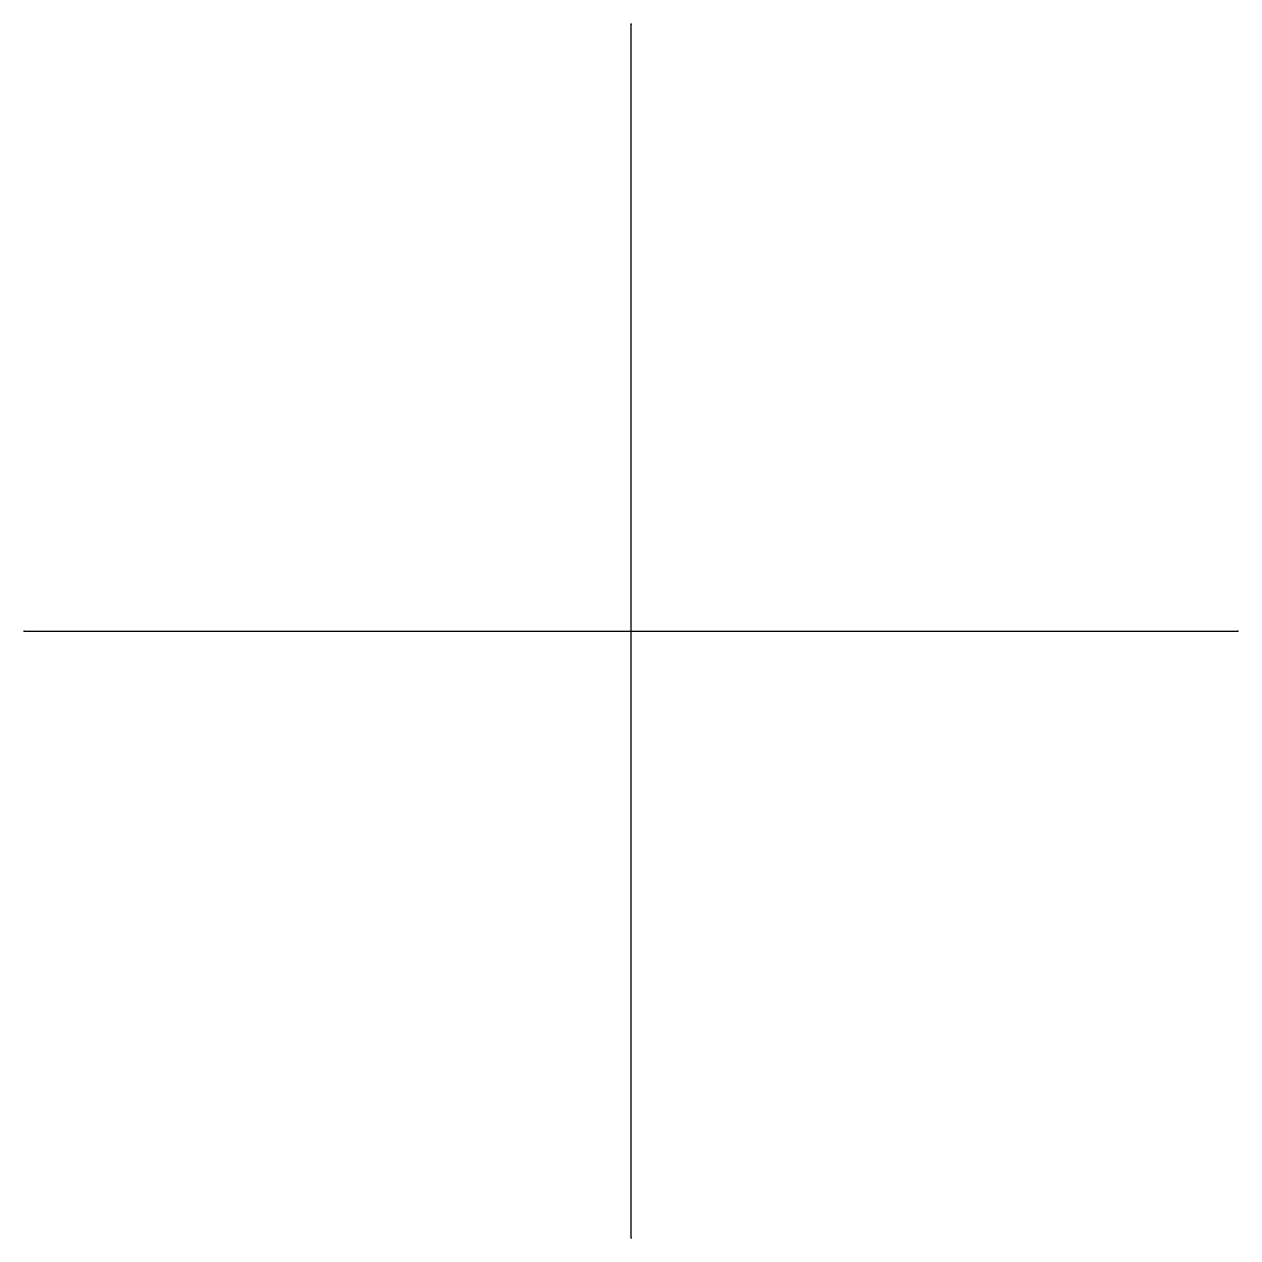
# Model space of a CAD drawing. Header units: metres. Extents: x -2 to 2, y -2 to 2.
import ezdxf

# ---------------------------------------------------------------- set-up
doc = ezdxf.new("R2010")
doc.units = ezdxf.units.M
doc.layers.add('elements_default', color=7, linetype='Continuous', true_color=0x000000)
doc.layers.add('nodes_0.0_0.0_True_True', color=1, linetype='Continuous', lineweight=25, true_color=0xff0000)
doc.layers.add('nodes_1.0_1.0_False_False', color=4, linetype='Continuous', lineweight=25, true_color=0x00ffff)

msp = doc.modelspace()

# ---------------------------------------------------------------- linework, layer by layer
at = {"layer": 'elements_default'}
for p, q in [((0, 0), (0, 2)), ((-2, 0), (0, 0)), ((0, 0), (2, 0)), ((0, -2), (0, 0))]:
    msp.add_line(p, q, dxfattribs=at)
at = {"layer": 'nodes_0.0_0.0_True_True'}
for p in [(0, 2), (-2, 0), (2, 0), (0, -2)]:
    msp.add_point(p, dxfattribs=at)
at = {"layer": 'nodes_1.0_1.0_False_False'}
msp.add_point((0, 0), dxfattribs=at)

doc.saveas('drawing.dxf')
